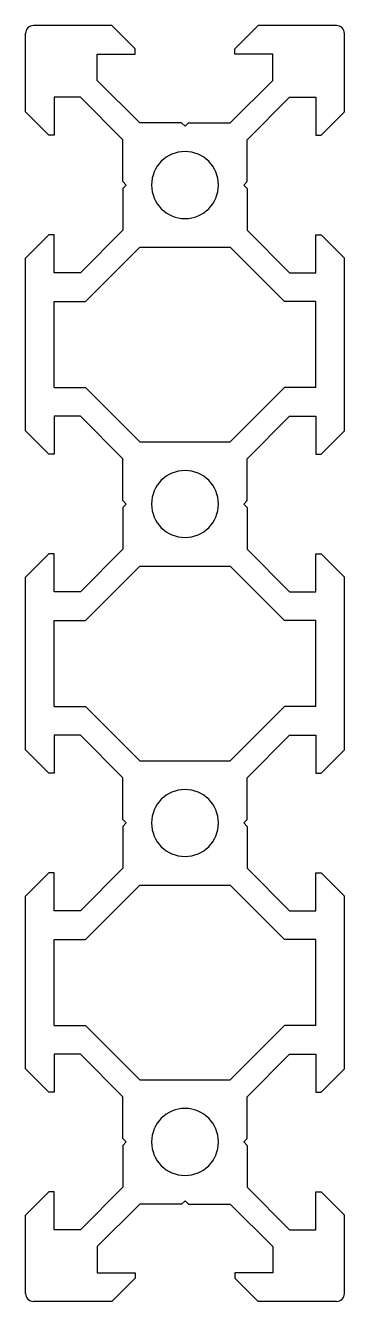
# Model space of a CAD drawing. Extents: x -10 to 10, y -40 to 40.
import ezdxf

# ---------------------------------------------------------------- set-up
doc = ezdxf.new("R2010")
doc.units = 0
doc.layers.get('0').update_dxf_attribs({"linetype": 'continuous'})

# ---------------------------------------------------------------- blocks, each defined once
blk = doc.blocks.new('PART__FEATURE')
at = {"color": 0}
for p, q in [((-4.58, 40), (-9.5, 40)), ((-3.125, 38.545), (-4.58, 40)), ((3.125, 38.545), (4.58, 40)), ((9.5, 40), (4.58, 40)), ((-10, 34.58), (-10, 39.5)), ((10, 34.58), (10, 39.5)), ((-3.125, 38.2), (-3.125, 38.545)), ((3.125, 38.2), (3.125, 38.545)), ((-5.5, 36.561), (-5.5, 38.2)), ((-5.5, 38.2), (-3.125, 38.2)), ((5.5, 38.2), (3.125, 38.2)), ((5.5, 36.561), (5.5, 38.2)), ((-2.839, 33.9), (-5.5, 36.561)), ((2.839, 33.9), (5.5, 36.561)), ((-8.2, 35.5), (-8.2, 33.125)), ((-6.561, 35.5), (-8.2, 35.5)), ((-3.9, 32.839), (-6.561, 35.5)), ((3.9, 32.839), (6.561, 35.5)), ((6.561, 35.5), (8.2, 35.5)), ((8.2, 35.5), (8.2, 33.125)), ((-8.545, 33.125), (-10, 34.58)), ((8.545, 33.125), (10, 34.58)), ((-0.21, 33.9), (-2.839, 33.9)), ((0, 33.69), (-0.21, 33.9)), ((0, 33.69), (0.21, 33.9)), ((0.21, 33.9), (2.839, 33.9)), ((-8.2, 33.125), (-8.545, 33.125)), ((-3.9, 30.21), (-3.9, 32.839)), ((3.9, 30.21), (3.9, 32.839)), ((8.2, 33.125), (8.545, 33.125)), ((-3.69, 30), (-3.9, 30.21)), ((-3.69, 30), (-3.9, 29.79)), ((-3.9, 29.79), (-3.9, 27.161)), ((3.69, 30), (3.9, 30.21)), ((3.69, 30), (3.9, 29.79)), ((3.9, 29.79), (3.9, 27.161)), ((-8.545, 26.875), (-10, 25.42)), ((-8.2, 26.875), (-8.545, 26.875)), ((-8.2, 24.5), (-8.2, 26.875)), ((-3.9, 27.161), (-6.561, 24.5)), ((3.9, 27.161), (6.561, 24.5)), ((8.2, 26.875), (8.545, 26.875)), ((8.2, 24.5), (8.2, 26.875)), ((8.545, 26.875), (10, 25.42)), ((-6.239, 22.7), (-2.839, 26.1)), ((-2.839, 26.1), (2.839, 26.1)), ((6.239, 22.7), (2.839, 26.1)), ((-10, 14.58), (-10, 25.42)), ((10, 14.58), (10, 25.42)), ((-6.561, 24.5), (-8.2, 24.5)), ((6.561, 24.5), (8.2, 24.5)), ((-8.2, 17.3), (-8.2, 22.7)), ((-8.2, 22.7), (-6.239, 22.7)), ((8.2, 22.7), (6.239, 22.7)), ((8.2, 17.3), (8.2, 22.7)), ((-8.2, 17.3), (-6.239, 17.3)), ((-6.239, 17.3), (-2.839, 13.9)), ((6.239, 17.3), (2.839, 13.9)), ((8.2, 17.3), (6.239, 17.3)), ((-8.2, 15.5), (-8.2, 13.125)), ((-6.561, 15.5), (-8.2, 15.5)), ((-3.9, 12.839), (-6.561, 15.5)), ((3.9, 12.839), (6.561, 15.5)), ((6.561, 15.5), (8.2, 15.5)), ((8.2, 15.5), (8.2, 13.125)), ((-8.545, 13.125), (-10, 14.58)), ((8.545, 13.125), (10, 14.58)), ((-2.839, 13.9), (2.839, 13.9)), ((-8.2, 13.125), (-8.545, 13.125)), ((-3.9, 10.21), (-3.9, 12.839)), ((3.9, 10.21), (3.9, 12.839)), ((8.2, 13.125), (8.545, 13.125)), ((-3.69, 10), (-3.9, 10.21)), ((-3.69, 10), (-3.9, 9.79)), ((-3.9, 9.79), (-3.9, 7.161)), ((3.69, 10), (3.9, 10.21)), ((3.69, 10), (3.9, 9.79)), ((3.9, 9.79), (3.9, 7.161)), ((-8.545, 6.875), (-10, 5.42)), ((-8.2, 6.875), (-8.545, 6.875)), ((-8.2, 4.5), (-8.2, 6.875)), ((-3.9, 7.161), (-6.561, 4.5)), ((3.9, 7.161), (6.561, 4.5)), ((8.2, 6.875), (8.545, 6.875)), ((8.2, 4.5), (8.2, 6.875)), ((8.545, 6.875), (10, 5.42)), ((-6.239, 2.7), (-2.839, 6.1)), ((-2.839, 6.1), (2.839, 6.1)), ((6.239, 2.7), (2.839, 6.1)), ((-10, -5.42), (-10, 5.42)), ((10, -5.42), (10, 5.42)), ((-6.561, 4.5), (-8.2, 4.5)), ((6.561, 4.5), (8.2, 4.5)), ((-8.2, -2.7), (-8.2, 2.7)), ((-8.2, 2.7), (-6.239, 2.7)), ((8.2, 2.7), (6.239, 2.7)), ((8.2, -2.7), (8.2, 2.7)), ((-8.2, -2.7), (-6.239, -2.7)), ((-6.239, -2.7), (-2.839, -6.1)), ((6.239, -2.7), (2.839, -6.1)), ((8.2, -2.7), (6.239, -2.7)), ((-8.2, -4.5), (-8.2, -6.875)), ((-6.561, -4.5), (-8.2, -4.5)), ((-3.9, -7.161), (-6.561, -4.5)), ((3.9, -7.161), (6.561, -4.5)), ((6.561, -4.5), (8.2, -4.5)), ((8.2, -4.5), (8.2, -6.875)), ((-8.545, -6.875), (-10, -5.42)), ((8.545, -6.875), (10, -5.42)), ((-2.839, -6.1), (2.839, -6.1)), ((-8.2, -6.875), (-8.545, -6.875)), ((-3.9, -9.79), (-3.9, -7.161)), ((3.9, -9.79), (3.9, -7.161)), ((8.2, -6.875), (8.545, -6.875)), ((-3.69, -10), (-3.9, -9.79)), ((-3.69, -10), (-3.9, -10.21)), ((-3.9, -10.21), (-3.9, -12.839)), ((3.69, -10), (3.9, -9.79)), ((3.69, -10), (3.9, -10.21)), ((3.9, -10.21), (3.9, -12.839)), ((-8.545, -13.125), (-10, -14.58)), ((-8.2, -13.125), (-8.545, -13.125)), ((-8.2, -15.5), (-8.2, -13.125)), ((-3.9, -12.839), (-6.561, -15.5)), ((3.9, -12.839), (6.561, -15.5)), ((8.2, -13.125), (8.545, -13.125)), ((8.2, -15.5), (8.2, -13.125)), ((8.545, -13.125), (10, -14.58)), ((-6.239, -17.3), (-2.839, -13.9)), ((-2.839, -13.9), (2.839, -13.9)), ((6.239, -17.3), (2.839, -13.9)), ((-10, -25.42), (-10, -14.58)), ((10, -25.42), (10, -14.58)), ((-6.561, -15.5), (-8.2, -15.5)), ((6.561, -15.5), (8.2, -15.5)), ((-8.2, -22.7), (-8.2, -17.3)), ((-8.2, -17.3), (-6.239, -17.3)), ((8.2, -17.3), (6.239, -17.3)), ((8.2, -22.7), (8.2, -17.3)), ((-8.2, -22.7), (-6.239, -22.7)), ((-6.239, -22.7), (-2.839, -26.1)), ((6.239, -22.7), (2.839, -26.1)), ((8.2, -22.7), (6.239, -22.7)), ((-8.2, -24.5), (-8.2, -26.875)), ((-6.561, -24.5), (-8.2, -24.5)), ((-3.9, -27.161), (-6.561, -24.5)), ((3.9, -27.161), (6.561, -24.5)), ((6.561, -24.5), (8.2, -24.5)), ((8.2, -24.5), (8.2, -26.875)), ((-8.545, -26.875), (-10, -25.42)), ((8.545, -26.875), (10, -25.42)), ((-2.839, -26.1), (2.839, -26.1)), ((-8.2, -26.875), (-8.545, -26.875)), ((-3.9, -29.79), (-3.9, -27.161)), ((3.9, -29.79), (3.9, -27.161)), ((8.2, -26.875), (8.545, -26.875)), ((-3.69, -30), (-3.9, -29.79)), ((-3.69, -30), (-3.9, -30.21)), ((-3.9, -30.21), (-3.9, -32.839)), ((3.69, -30), (3.9, -29.79)), ((3.69, -30), (3.9, -30.21)), ((3.9, -30.21), (3.9, -32.839)), ((-8.545, -33.125), (-10, -34.58)), ((-8.2, -33.125), (-8.545, -33.125)), ((-8.2, -35.5), (-8.2, -33.125)), ((-3.9, -32.839), (-6.561, -35.5)), ((3.9, -32.839), (6.561, -35.5)), ((8.2, -33.125), (8.545, -33.125)), ((8.2, -35.5), (8.2, -33.125)), ((8.545, -33.125), (10, -34.58)), ((-2.839, -33.9), (-5.5, -36.561)), ((-0.21, -33.9), (-2.839, -33.9)), ((0, -33.69), (-0.21, -33.9)), ((0, -33.69), (0.21, -33.9)), ((0.21, -33.9), (2.839, -33.9)), ((2.839, -33.9), (5.5, -36.561)), ((-10, -39.5), (-10, -34.58)), ((10, -39.5), (10, -34.58)), ((-6.561, -35.5), (-8.2, -35.5)), ((6.561, -35.5), (8.2, -35.5)), ((-5.5, -36.561), (-5.5, -38.2)), ((5.5, -36.561), (5.5, -38.2)), ((-5.5, -38.2), (-3.125, -38.2)), ((-3.125, -38.2), (-3.125, -38.545)), ((5.5, -38.2), (3.125, -38.2)), ((3.125, -38.2), (3.125, -38.545)), ((-3.125, -38.545), (-4.58, -40)), ((3.125, -38.545), (4.58, -40)), ((-4.58, -40), (-9.5, -40)), ((9.5, -40), (4.58, -40))]:
    blk.add_line(p, q, dxfattribs=at)
for centre, radius, start, end in [((-9.5, 39.5), 0.5, 90, -180), ((9.5, 39.5), 0.5, 0, 90), ((0, 30), 2.1, 0, -180), ((0, 30), 2.1, -180, 0), ((0, 10), 2.1, 0, -180), ((0, 10), 2.1, -180, 0), ((0, -10), 2.1, 0, -180), ((0, -10), 2.1, -180, 0), ((0, -30), 2.1, 0, -180), ((0, -30), 2.1, -180, 0), ((-9.5, -39.5), 0.5, -180, -90), ((9.5, -39.5), 0.5, -90, 0)]:
    blk.add_arc(centre, radius, start, end, dxfattribs=at)

msp = doc.modelspace()

# ---------------------------------------------------------------- block references
at = {"color": 0}
msp.add_blockref('PART__FEATURE', (0, 0), dxfattribs=at)

doc.saveas('drawing.dxf')
